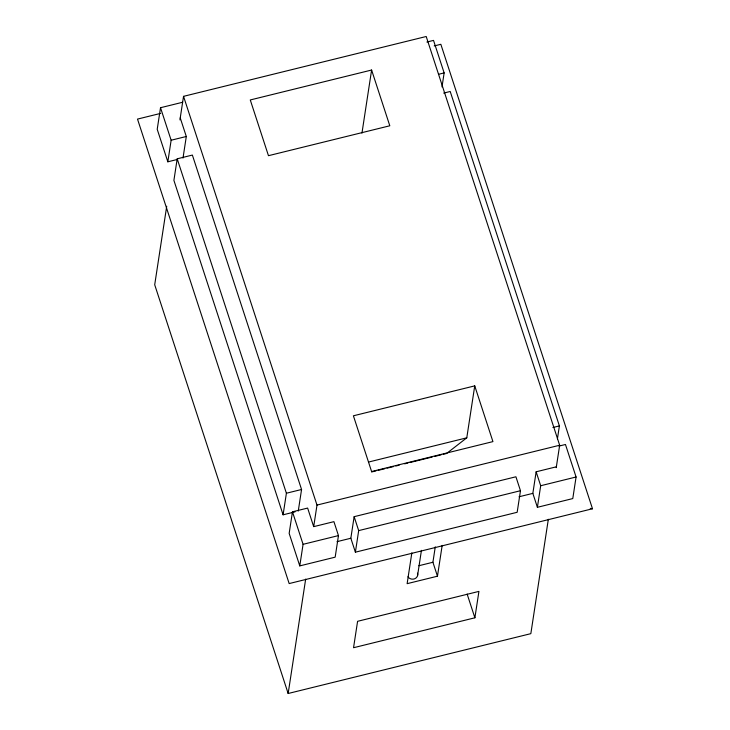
<?xml version="1.0" encoding="UTF-8"?>
<svg xmlns="http://www.w3.org/2000/svg" width="730" height="730" viewBox="0 0 730 730"><rect width="100%" height="100%" fill="white"/><g stroke="black" fill="none" stroke-linecap="round" stroke-linejoin="round"><path stroke-width="1.09" d="M182.637 102.264L160.518 107.721L157.215 129.292L167.836 161.804L177.582 159.395M167.836 161.804L171.139 140.233L160.518 107.721M166.714 206.252L154.705 284.764L288.158 693.5L530.838 633.658L548.339 519.258M179.936 119.893L183.54 96.342L426.21 36.5L559.664 445.236L556.233 467.665M298.26 511.064L301.563 489.492L192.373 155.07L177.198 158.811L173.904 180.383L283.094 514.805L295.011 511.867M183.002 158.063L186.305 136.492L180.237 117.913M283.094 514.805L286.397 493.234L177.198 158.811M292.465 511.812L289.162 533.384L299.774 565.896L335.17 557.163L338.464 535.592L333.92 521.658L313.69 526.649L307.631 508.071L292.465 511.812L303.078 544.324L299.774 565.896M361.952 133.134L371.606 70.034L250.271 99.955L268.467 155.691L389.802 125.779L371.606 70.034M288.158 693.5L305.669 579.1M313.736 526.385L316.993 505.078L183.54 96.342M350.838 538.247L354.141 516.676L515.918 476.781L520.472 490.715L517.168 512.287L355.391 552.181L350.838 538.247L337.005 541.66M355.391 552.181L358.685 530.61L354.141 516.676M441.997 86.934L444.141 72.909L433.529 40.396L426.886 42.03M411.848 552.856L407.13 583.671L437.462 576.198L442.179 545.374M417.569 575.623L421.438 550.356M437.462 576.198L432.917 562.264L435.272 546.852M443.256 454.315L446.568 453.503L466.78 437.827L474.737 385.878L353.402 415.799L371.597 471.534L492.933 441.613L474.737 385.878M474.883 617.799L478.926 591.391L357.59 621.312L353.548 647.72L474.883 617.799L467.127 594.038M558.97 446.094L565.467 444.488L576.08 477L572.785 498.572L537.389 507.304L532.845 493.37L536.139 471.799L556.37 466.808M537.389 507.304L540.693 485.733L536.139 471.799M557.419 438.858L559.399 425.909L450.209 91.487L443.703 93.093M160.746 113.36L137.505 119.09L289.162 583.571L592.495 508.764L440.838 44.293L434.195 45.935M171.139 140.233L186.305 136.492M438.721 74.25L444.141 72.909M368.613 462.035L466.78 437.827M371.561 472L375.968 470.905M378.176 470.366L384.801 468.733M387 468.186L393.625 466.552M395.824 466.014L399.137 465.192M404.648 463.833L407.96 463.021M410.169 462.473L432.224 457.035M434.432 456.496L441.057 454.863M286.397 493.234L301.563 489.492M552.902 427.515L559.399 425.909M316.993 505.078L559.664 445.236M303.078 544.324L338.464 535.592M358.685 530.61L520.472 490.715M540.693 485.733L576.08 477M519.003 496.783L532.845 493.37M418.828 565.732L432.917 562.264M590.26 508.381L592.495 508.764M417.487 573.132A5.292 4.8 8.7 0 1 414.603 578.817A5.292 4.8 8.7 0 1 407.942 576.782"/></g></svg>
